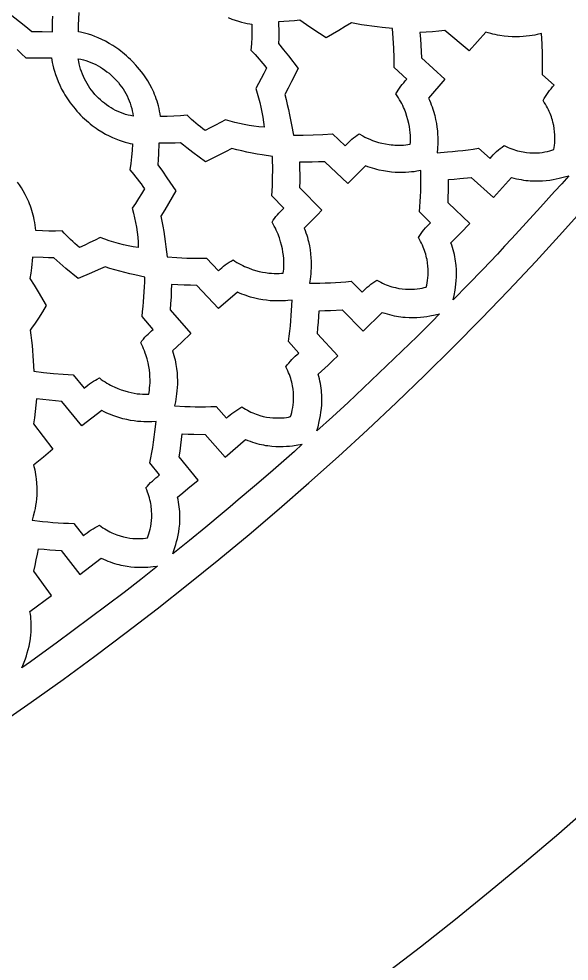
# Model space of a CAD drawing. Extents: x -550 to 550, y -550 to 550.
# Drawn here: x 277 to 360.5, y -436.1 to -293.1 of the extents above; entities that cross this region are included whole.
import ezdxf

# ---------------------------------------------------------------- set-up
doc = ezdxf.new("R2010")
doc.units = 0
doc.layers.add('LAYER_1', color=18, linetype='CONTINUOUS')
doc.layers.add('LAYER_10', color=4, linetype='CONTINUOUS')

msp = doc.modelspace()

# ---------------------------------------------------------------- linework, layer by layer
at = {"layer": 'LAYER_1'}
msp.add_lwpolyline([(0, 550, 0.414214), (-550, 0, 0.414214), (0, -550, 0.414214), (550, 0, 0.414214)], format="xyb", close=True, dxfattribs=at)
for points in [[(275.25, -292.07), (277.13, -293.54), (278.07, -294.28), (278.99, -295.04), (279.78, -295.04), (280.56, -295.05), (282.14, -295.1), (282.15, -293.51), (282.17, -292.72)], [(308.79, -292.94), (309.34, -293.16), (309.86, -293.34), (310.36, -293.5), (310.83, -293.63), (311.28, -293.74), (311.69, -293.82), (312.07, -293.89), (312.41, -293.94), (312.4, -294.94), (312.38, -295.93), (312.33, -296.92), (312.25, -297.91), (312.57, -298.23), (312.88, -298.56), (313.18, -298.9), (313.48, -299.23), (313.77, -299.58), (314.06, -299.93), (314.34, -300.28), (314.62, -300.64), (314.22, -301.41), (313.82, -302.18), (313.4, -302.95), (312.97, -303.71), (313.2, -304.41), (313.41, -305.11), (313.6, -305.83), (313.77, -306.55), (313.93, -307.29), (314.06, -308.03), (314.16, -308.8), (314.2, -309.18), (314.24, -309.58), (313.47, -309.51), (312.71, -309.43), (311.96, -309.31), (311.23, -309.18), (310.51, -309.02), (309.79, -308.84), (309.09, -308.64), (308.39, -308.43), (307.63, -308.86), (306.86, -309.28), (306.09, -309.69), (305.31, -310.09), (304.95, -309.82), (304.59, -309.54), (304.24, -309.26), (303.89, -308.97), (303.55, -308.68), (303.21, -308.38), (302.88, -308.07), (302.55, -307.76), (301.55, -307.84), (300.55, -307.9), (299.55, -307.93), (298.55, -307.94), (298.48, -307.53), (298.4, -307.13), (298.32, -306.73), (298.22, -306.35), (298.12, -305.98), (298.01, -305.62), (297.89, -305.27), (297.77, -304.93), (297.64, -304.6), (297.5, -304.27), (297.37, -303.96), (297.22, -303.66), (296.92, -303.09), (296.61, -302.56), (296.3, -302.06), (295.98, -301.61), (295.67, -301.19), (295.36, -300.8), (295.06, -300.45), (294.78, -300.14), (294.28, -299.61), (293.98, -299.32), (293.68, -299.03), (293.38, -298.76), (293.08, -298.5), (292.78, -298.26), (292.49, -298.02), (292.19, -297.8), (291.89, -297.59), (291.6, -297.39), (291.31, -297.2), (290.73, -296.85), (290.17, -296.54), (289.62, -296.26), (289.09, -296.02), (288.57, -295.81), (288.09, -295.63), (287.62, -295.48), (287.19, -295.35), (286.78, -295.24), (286.41, -295.15), (286.08, -295.08), (286.1, -294.11), (286.13, -293.14), (286.19, -292.17)], [(276.77, -297.81), (277.43, -298.42), (278.07, -299.06), (279.05, -299.03), (280.02, -299.03), (281, -299.04), (281.97, -299.06), (282.03, -299.39), (282.1, -299.77), (282.19, -300.18), (282.3, -300.62), (282.43, -301.08), (282.59, -301.58), (282.78, -302.1), (282.99, -302.64), (283.24, -303.2), (283.52, -303.78), (283.85, -304.37), (284.02, -304.67), (284.21, -304.97), (284.41, -305.27), (284.62, -305.58), (284.84, -305.89), (285.07, -306.19), (285.31, -306.5), (285.57, -306.81), (285.84, -307.12), (286.12, -307.43), (286.41, -307.74), (286.7, -308.03), (286.99, -308.31), (287.29, -308.58), (287.58, -308.83), (287.87, -309.07), (288.17, -309.3), (288.46, -309.52), (288.75, -309.73), (289.04, -309.92), (289.61, -310.28), (290.17, -310.61), (290.72, -310.89), (291.25, -311.14), (291.76, -311.35), (292.25, -311.54), (292.71, -311.7), (293.15, -311.83), (293.56, -311.94), (293.93, -312.03), (294.27, -312.1), (294.21, -313.09), (294.13, -314.08), (294.02, -315.07), (293.89, -316.06), (294.18, -316.4), (294.47, -316.75), (294.76, -317.1), (295.03, -317.46), (295.3, -317.82), (295.57, -318.18), (295.83, -318.55), (296.08, -318.92), (295.64, -319.67), (295.19, -320.41), (294.72, -321.15), (294.25, -321.88), (294.43, -322.59), (294.6, -323.31), (294.75, -324.03), (294.88, -324.76), (294.98, -325.51), (295.07, -326.26), (295.13, -327.03), (295.15, -327.42), (295.16, -327.81), (294.39, -327.7), (293.64, -327.57), (292.9, -327.41), (292.17, -327.22), (291.46, -327.02), (290.76, -326.8), (290.07, -326.56), (289.38, -326.31), (288.61, -326.71), (287.82, -327.09), (287.03, -327.45), (286.23, -327.8), (285.88, -327.51), (285.54, -327.21), (285.21, -326.91), (284.88, -326.6), (284.55, -326.29), (284.23, -325.97), (283.92, -325.64), (283.61, -325.31), (282.61, -325.33), (281.6, -325.33), (280.6, -325.3), (279.6, -325.25), (279.56, -324.83), (279.51, -324.43), (279.44, -324.03), (279.37, -323.64), (279.29, -323.26), (279.2, -322.9), (279.11, -322.54), (279, -322.19), (278.9, -321.85), (278.78, -321.53), (278.66, -321.21), (278.53, -320.9), (278.27, -320.31), (277.99, -319.76), (277.71, -319.25), (277.42, -318.77), (277.13, -318.34), (276.85, -317.93)]]:
    msp.add_lwpolyline(points, dxfattribs=at)
for points in [[(336.43, -312.17), (336.45, -311.88), (336.46, -311.55), (336.46, -311.19), (336.44, -310.81), (336.41, -310.39), (336.36, -309.95), (336.29, -309.48), (336.2, -308.99), (336.08, -308.48), (335.93, -307.96), (335.75, -307.41), (335.53, -306.86), (335.41, -306.57), (335.28, -306.29), (335.14, -306), (334.98, -305.71), (334.82, -305.42), (334.65, -305.12), (334.46, -304.83), (334.26, -304.53), (334.43, -304.23), (334.61, -303.93), (334.8, -303.64), (335, -303.36), (335.22, -303.08), (335.44, -302.82), (335.68, -302.56), (335.93, -302.31), (333.99, -300.53), (333.97, -299.05), (333.92, -297.56), (333.85, -296.08), (333.74, -294.6), (332.18, -294.44), (331.39, -294.35), (330.61, -294.25), (329.83, -294.14), (329.05, -294.02), (328.27, -293.88), (327.5, -293.73), (326.55, -294.31), (325.59, -294.88), (323.66, -296), (321.65, -294.7), (320.66, -294.03), (320.16, -293.69), (319.67, -293.35), (318.86, -293.43), (318.05, -293.5), (316.42, -293.6), (316.46, -295.25), (316.47, -296.07), (316.45, -296.89), (317.21, -297.82), (317.94, -298.76), (319.4, -300.67), (318.4, -302.66), (317.9, -303.65), (317.37, -304.63), (317.58, -305.39), (317.77, -306.15), (317.95, -306.91), (318.11, -307.68), (318.27, -308.45), (318.41, -309.22), (318.69, -310.76), (320.18, -310.77), (321.67, -310.74), (323.16, -310.68), (324.65, -310.6), (326.57, -312.4), (326.8, -312.14), (327.04, -311.88), (327.3, -311.64), (327.56, -311.41), (327.83, -311.19), (328.11, -310.98), (328.39, -310.78), (328.69, -310.6), (329.22, -310.9), (329.54, -311.06), (329.89, -311.23), (330.28, -311.4), (330.69, -311.57), (331.14, -311.72), (331.61, -311.87), (332.12, -312), (332.65, -312.12), (333.22, -312.2), (333.51, -312.24), (333.81, -312.27), (334.11, -312.29), (334.42, -312.3), (334.74, -312.3), (335.07, -312.29), (335.4, -312.28), (335.74, -312.25), (336.08, -312.22)], [(358.22, -312.97), (358.27, -312.66), (358.32, -312.33), (358.36, -311.96), (358.38, -311.57), (358.38, -311.16), (358.37, -310.72), (358.34, -310.27), (358.28, -309.79), (358.19, -309.3), (358.08, -308.79), (358.01, -308.53), (357.93, -308.27), (357.84, -308.01), (357.74, -307.74), (357.64, -307.47), (357.52, -307.2), (357.39, -306.92), (357.26, -306.65), (357.11, -306.37), (356.95, -306.1), (356.77, -305.82), (356.59, -305.54), (356.76, -305.22), (356.95, -304.91), (357.14, -304.61), (357.35, -304.31), (357.57, -304.02), (357.79, -303.74), (358.03, -303.47), (358.27, -303.2), (356.48, -301.65), (356.5, -300.86), (356.51, -300.08), (356.51, -299.3), (356.49, -298.51), (356.43, -296.95), (356.35, -295.38), (355.71, -295.52), (355.34, -295.59), (354.94, -295.66), (354.51, -295.72), (354.04, -295.78), (353.55, -295.82), (353.02, -295.85), (352.47, -295.86), (351.89, -295.85), (351.29, -295.81), (350.66, -295.75), (350.01, -295.66), (349.67, -295.6), (349.33, -295.53), (348.98, -295.45), (348.63, -295.36), (348.27, -295.26), (347.91, -295.16), (345.37, -298), (341.69, -294.9), (340.74, -295), (339.79, -295.08), (338.84, -295.15), (337.88, -295.2), (337.97, -296.16), (338.04, -297.12), (338.09, -298.08), (338.13, -299.04), (341.69, -302.27), (339.19, -305.15), (339.34, -305.49), (339.49, -305.83), (339.62, -306.17), (339.74, -306.5), (339.86, -306.82), (339.96, -307.15), (340.14, -307.78), (340.28, -308.39), (340.4, -308.99), (340.48, -309.56), (340.54, -310.1), (340.58, -310.62), (340.6, -311.12), (340.61, -311.58), (340.6, -312.02), (340.56, -312.8), (340.51, -313.45), (342.08, -313.33), (342.86, -313.26), (343.65, -313.18), (344.43, -313.1), (345.21, -313), (345.99, -312.89), (346.77, -312.77), (348.55, -314.33), (348.78, -314.06), (349.02, -313.79), (349.27, -313.53), (349.53, -313.28), (349.8, -313.03), (350.08, -312.8), (350.37, -312.58), (350.66, -312.37), (350.96, -312.51), (351.26, -312.65), (351.55, -312.77), (351.84, -312.88), (352.14, -312.98), (352.42, -313.07), (352.71, -313.15), (352.99, -313.22), (353.26, -313.28), (353.54, -313.33), (354.07, -313.41), (354.59, -313.45), (355.09, -313.47), (355.57, -313.46), (356.02, -313.44), (356.46, -313.39), (356.87, -313.33), (357.25, -313.25), (357.6, -313.16), (357.93, -313.07)], [(288.84, -304.88), (288.57, -304.59), (288.31, -304.28), (288.06, -303.97), (287.83, -303.64), (287.6, -303.31), (287.39, -302.96), (287.19, -302.61), (287, -302.25), (286.83, -301.88), (286.67, -301.51), (286.53, -301.13), (286.4, -300.75), (286.29, -300.37), (286.19, -299.98), (286.12, -299.59), (286.06, -299.2), (286.45, -299.27), (286.83, -299.36), (287.22, -299.47), (287.59, -299.6), (287.97, -299.74), (288.34, -299.9), (288.7, -300.07), (289.06, -300.26), (289.41, -300.46), (289.75, -300.68), (290.08, -300.91), (290.41, -301.15), (290.72, -301.4), (291.02, -301.66), (291.32, -301.93), (291.59, -302.21), (291.86, -302.5), (292.13, -302.8), (292.38, -303.12), (292.62, -303.44), (292.84, -303.77), (293.06, -304.12), (293.26, -304.47), (293.45, -304.83), (293.62, -305.2), (293.78, -305.57), (293.92, -305.95), (294.05, -306.33), (294.16, -306.72), (294.25, -307.11), (294.32, -307.5), (294.37, -307.89), (293.99, -307.82), (293.6, -307.74), (293.22, -307.63), (292.84, -307.51), (292.46, -307.36), (292.09, -307.21), (291.72, -307.03), (291.37, -306.84), (291.02, -306.64), (290.67, -306.42), (290.34, -306.19), (290.02, -305.95), (289.71, -305.7), (289.4, -305.44), (289.12, -305.16)], [(317.16, -331.72), (317.19, -331.43), (317.22, -331.11), (317.24, -330.75), (317.24, -330.36), (317.24, -329.95), (317.22, -329.5), (317.18, -329.03), (317.11, -328.54), (317.02, -328.03), (316.91, -327.49), (316.76, -326.94), (316.58, -326.37), (316.47, -326.08), (316.36, -325.79), (316.23, -325.49), (316.1, -325.2), (315.96, -324.89), (315.8, -324.59), (315.63, -324.29), (315.45, -323.98), (315.64, -323.69), (315.84, -323.4), (316.05, -323.12), (316.27, -322.85), (316.5, -322.59), (316.74, -322.34), (316.99, -322.1), (317.25, -321.87), (315.42, -319.97), (315.46, -319.23), (315.5, -318.49), (315.52, -317.74), (315.54, -317), (315.55, -316.26), (315.55, -315.51), (315.54, -314.77), (315.52, -314.03), (313.97, -313.78), (313.19, -313.65), (312.42, -313.5), (311.65, -313.35), (310.88, -313.18), (310.12, -312.99), (309.36, -312.79), (308.37, -313.32), (307.38, -313.83), (305.38, -314.83), (303.45, -313.41), (302.5, -312.68), (302.02, -312.31), (301.56, -311.94), (300.74, -311.97), (299.93, -311.99), (298.29, -311.99), (298.23, -313.63), (298.18, -314.45), (298.11, -315.27), (298.82, -316.25), (299.5, -317.23), (300.84, -319.23), (300.3, -320.2), (299.75, -321.17), (299.18, -322.13), (298.59, -323.07), (298.75, -323.84), (298.9, -324.61), (299.03, -325.38), (299.15, -326.15), (299.25, -326.93), (299.35, -327.71), (299.53, -329.26), (301.02, -329.36), (302.51, -329.42), (304.01, -329.46), (305.5, -329.46), (307.31, -331.38), (307.56, -331.13), (307.82, -330.89), (308.08, -330.67), (308.36, -330.45), (308.64, -330.25), (308.93, -330.06), (309.23, -329.88), (309.54, -329.71), (309.83, -329.9), (310.13, -330.08), (310.42, -330.25), (310.71, -330.41), (311.01, -330.55), (311.29, -330.69), (311.58, -330.82), (311.86, -330.93), (312.42, -331.14), (312.96, -331.31), (313.49, -331.45), (314, -331.55), (314.48, -331.64), (314.95, -331.7), (315.39, -331.74), (315.8, -331.76), (316.19, -331.76), (316.55, -331.76), (316.87, -331.74)], [(338.85, -333.82), (338.93, -333.52), (338.99, -333.19), (339.05, -332.83), (339.1, -332.44), (339.13, -332.03), (339.14, -331.59), (339.14, -331.13), (339.11, -330.66), (339.05, -330.16), (338.97, -329.65), (338.91, -329.39), (338.85, -329.12), (338.78, -328.85), (338.7, -328.58), (338.61, -328.3), (338.51, -328.03), (338.4, -327.75), (338.28, -327.46), (338.14, -327.18), (338, -326.89), (337.85, -326.61), (337.68, -326.32), (337.87, -326.01), (338.08, -325.71), (338.29, -325.42), (338.51, -325.14), (338.75, -324.86), (338.99, -324.6), (339.24, -324.34), (339.5, -324.09), (337.81, -322.43), (337.88, -321.65), (337.94, -320.87), (337.98, -320.08), (338.01, -319.3), (338.04, -318.51), (338.05, -317.73), (338.05, -316.94), (338.04, -316.16), (337.4, -316.26), (337.03, -316.32), (336.62, -316.36), (336.19, -316.4), (335.72, -316.43), (335.22, -316.44), (334.7, -316.44), (334.15, -316.42), (333.57, -316.37), (332.97, -316.3), (332.35, -316.2), (331.7, -316.07), (331.37, -315.99), (331.03, -315.9), (330.69, -315.8), (330.35, -315.69), (330, -315.57), (329.64, -315.44), (326.93, -318.12), (323.44, -314.81), (322.48, -314.84), (321.53, -314.86), (320.57, -314.87), (319.62, -314.87), (319.64, -315.84), (319.65, -316.8), (319.65, -317.76), (319.64, -318.73), (323.01, -322.16), (322.35, -322.85), (321.68, -323.54), (320.34, -324.89), (320.47, -325.24), (320.6, -325.59), (320.71, -325.93), (320.81, -326.27), (320.9, -326.6), (320.99, -326.93), (321.13, -327.57), (321.23, -328.19), (321.31, -328.79), (321.36, -329.37), (321.39, -329.91), (321.4, -330.44), (321.39, -330.93), (321.36, -331.39), (321.33, -331.83), (321.24, -332.61), (321.15, -333.25), (322.73, -333.22), (323.52, -333.2), (324.3, -333.17), (325.09, -333.14), (325.88, -333.09), (326.66, -333.03), (327.45, -332.95), (329.13, -334.62), (329.38, -334.36), (329.64, -334.11), (329.91, -333.86), (330.18, -333.63), (330.47, -333.4), (330.76, -333.19), (331.06, -332.98), (331.36, -332.79), (331.65, -332.95), (331.94, -333.1), (332.23, -333.24), (332.51, -333.37), (332.79, -333.49), (333.07, -333.59), (333.35, -333.69), (333.63, -333.77), (333.9, -333.85), (334.17, -333.91), (334.7, -334.02), (335.21, -334.1), (335.7, -334.14), (336.18, -334.16), (336.64, -334.16), (337.07, -334.14), (337.48, -334.1), (337.87, -334.04), (338.22, -333.98), (338.55, -333.9)], [(342.96, -335.75), (343.08, -335.09), (343.22, -334.29), (343.29, -333.85), (343.35, -333.37), (343.4, -332.85), (343.43, -332.32), (343.44, -331.75), (343.42, -331.15), (343.38, -330.53), (343.35, -330.22), (343.31, -329.89), (343.26, -329.56), (343.2, -329.23), (343.12, -328.88), (343.04, -328.54), (342.95, -328.19), (342.85, -327.83), (342.73, -327.47), (342.6, -327.1), (344.03, -325.66), (345.46, -324.2), (342.17, -321.03), (342.19, -320.15), (342.21, -319.28), (342.22, -318.41), (342.22, -317.53), (343.08, -317.46), (343.94, -317.38), (345.66, -317.19), (349.07, -320.24), (351.78, -317.2), (352.16, -317.3), (352.53, -317.39), (352.9, -317.47), (353.25, -317.53), (353.61, -317.59), (353.95, -317.64), (354.3, -317.68), (354.63, -317.7), (354.96, -317.72), (355.28, -317.73), (355.9, -317.73), (356.5, -317.71), (357.07, -317.66), (357.61, -317.59), (358.11, -317.51), (358.59, -317.41), (359.04, -317.32), (359.83, -317.12), (360.47, -316.94), (359.41, -318.14), (358.34, -319.34), (356.18, -321.72), (354.01, -324.09), (351.84, -326.46), (350.75, -327.64), (349.65, -328.82), (348.55, -329.98), (347.43, -331.14), (345.2, -333.45)], [(296.75, -350.09), (296.8, -349.8), (296.84, -349.48), (296.88, -349.13), (296.92, -348.74), (296.94, -348.33), (296.94, -347.88), (296.93, -347.41), (296.9, -346.92), (296.84, -346.4), (296.76, -345.86), (296.64, -345.3), (296.49, -344.72), (296.41, -344.43), (296.31, -344.13), (296.21, -343.83), (296.09, -343.52), (295.96, -343.21), (295.83, -342.9), (295.68, -342.59), (295.52, -342.27), (295.72, -341.99), (295.94, -341.71), (296.16, -341.45), (296.4, -341.19), (296.65, -340.95), (296.9, -340.71), (297.17, -340.49), (297.44, -340.28), (295.73, -338.27), (295.82, -337.53), (295.89, -336.79), (295.96, -336.05), (296.02, -335.3), (296.07, -334.56), (296.11, -333.81), (296.14, -333.07), (296.17, -332.32), (294.64, -331.99), (293.87, -331.81), (293.11, -331.63), (292.35, -331.43), (291.6, -331.22), (290.85, -330.99), (290.11, -330.75), (289.09, -331.21), (288.06, -331.66), (286.01, -332.53), (284.17, -330.99), (283.26, -330.21), (282.81, -329.82), (282.36, -329.41), (281.55, -329.4), (280.73, -329.36), (279.1, -329.27), (278.93, -330.9), (278.83, -331.72), (278.72, -332.53), (279.36, -333.54), (279.98, -334.57), (281.2, -336.64), (280.6, -337.58), (280, -338.52), (279.39, -339.45), (279.07, -339.91), (278.74, -340.36), (278.86, -341.13), (278.96, -341.91), (279.04, -342.69), (279.11, -343.47), (279.17, -344.25), (279.22, -345.03), (279.3, -346.59), (280.79, -346.77), (282.27, -346.93), (283.77, -347.06), (285.26, -347.16), (286.96, -349.17), (287.21, -348.94), (287.48, -348.72), (287.76, -348.51), (288.05, -348.31), (288.34, -348.12), (288.64, -347.94), (288.94, -347.78), (289.25, -347.62), (289.54, -347.83), (289.82, -348.03), (290.11, -348.21), (290.39, -348.39), (290.67, -348.55), (290.95, -348.7), (291.23, -348.85), (291.5, -348.98), (292.05, -349.22), (292.58, -349.42), (293.1, -349.59), (293.6, -349.73), (294.08, -349.84), (294.54, -349.93), (294.98, -350), (295.39, -350.04), (295.78, -350.07), (296.13, -350.09), (296.46, -350.09)], [(318.28, -353.48), (318.37, -353.19), (318.45, -352.86), (318.53, -352.5), (318.6, -352.12), (318.66, -351.71), (318.7, -351.28), (318.72, -350.82), (318.72, -350.34), (318.7, -349.84), (318.64, -349.33), (318.61, -349.06), (318.56, -348.79), (318.5, -348.52), (318.44, -348.25), (318.37, -347.97), (318.29, -347.68), (318.19, -347.4), (318.09, -347.11), (317.97, -346.82), (317.85, -346.52), (317.71, -346.23), (317.56, -345.93), (317.77, -345.64), (318, -345.35), (318.23, -345.08), (318.47, -344.81), (318.72, -344.55), (318.98, -344.3), (319.25, -344.06), (319.52, -343.83), (317.93, -342.07), (318.05, -341.29), (318.15, -340.51), (318.24, -339.73), (318.31, -338.94), (318.38, -338.16), (318.43, -337.37), (318.52, -335.8), (317.87, -335.86), (317.5, -335.89), (317.09, -335.92), (316.65, -335.93), (316.19, -335.93), (315.69, -335.92), (315.17, -335.89), (314.62, -335.83), (314.05, -335.76), (313.46, -335.65), (312.84, -335.51), (312.21, -335.34), (311.88, -335.24), (311.55, -335.13), (311.22, -335.02), (310.88, -334.89), (310.54, -334.75), (310.19, -334.6), (307.32, -337.1), (304.03, -333.58), (303.08, -333.56), (302.12, -333.52), (301.16, -333.48), (300.21, -333.42), (300.17, -334.38), (300.13, -335.34), (300.07, -336.3), (299.99, -337.26), (303.15, -340.89), (301.76, -342.2), (301.05, -342.84), (300.34, -343.48), (300.46, -343.84), (300.56, -344.19), (300.65, -344.54), (300.73, -344.88), (300.8, -345.22), (300.87, -345.55), (300.97, -346.2), (301.04, -346.82), (301.08, -347.42), (301.09, -348), (301.09, -348.55), (301.06, -349.07), (301.02, -349.56), (300.97, -350.02), (300.91, -350.45), (300.78, -351.22), (300.64, -351.86), (302.22, -351.93), (303.01, -351.96), (303.8, -351.98), (304.59, -351.99), (305.38, -351.99), (306.17, -351.97), (306.96, -351.95), (308.54, -353.71), (308.81, -353.47), (309.08, -353.23), (309.36, -353.01), (309.65, -352.79), (309.95, -352.59), (310.25, -352.39), (310.56, -352.2), (310.87, -352.02), (311.15, -352.2), (311.43, -352.36), (311.71, -352.52), (311.98, -352.66), (312.26, -352.79), (312.53, -352.91), (312.8, -353.03), (313.07, -353.13), (313.34, -353.22), (313.6, -353.3), (314.12, -353.44), (314.63, -353.54), (315.12, -353.62), (315.59, -353.66), (316.05, -353.69), (316.48, -353.69), (316.89, -353.67), (317.28, -353.64), (317.64, -353.6), (317.97, -353.54)], [(322.26, -355.66), (322.43, -355.01), (322.62, -354.22), (322.71, -353.78), (322.8, -353.3), (322.88, -352.8), (322.94, -352.26), (322.99, -351.7), (323.01, -351.1), (323, -350.48), (322.99, -350.16), (322.97, -349.84), (322.94, -349.51), (322.9, -349.17), (322.85, -348.82), (322.79, -348.47), (322.72, -348.12), (322.64, -347.76), (322.54, -347.39), (322.44, -347.02), (323.95, -345.65), (324.7, -344.97), (325.44, -344.27), (322.34, -340.9), (322.42, -340.03), (322.49, -339.16), (322.55, -338.29), (322.61, -337.42), (323.47, -337.4), (324.34, -337.37), (326.07, -337.29), (329.29, -340.54), (332.19, -337.67), (332.56, -337.8), (332.92, -337.91), (333.28, -338.01), (333.63, -338.1), (333.98, -338.17), (334.33, -338.24), (334.66, -338.3), (334.99, -338.35), (335.32, -338.38), (335.64, -338.41), (336.26, -338.45), (336.86, -338.46), (337.42, -338.44), (337.96, -338.4), (338.48, -338.35), (338.96, -338.28), (339.41, -338.21), (340.2, -338.05), (340.86, -337.91), (339.74, -339.06), (338.6, -340.2), (337.46, -341.33), (336.3, -342.45), (333.99, -344.68), (331.68, -346.91), (330.52, -348.02), (329.35, -349.13), (327, -351.32), (324.64, -353.49)], [(296.56, -371.88), (296.67, -371.59), (296.78, -371.27), (296.88, -370.92), (296.97, -370.54), (297.06, -370.14), (297.12, -369.71), (297.17, -369.25), (297.2, -368.78), (297.21, -368.28), (297.18, -367.76), (297.16, -367.49), (297.13, -367.22), (297.09, -366.95), (297.05, -366.67), (296.99, -366.39), (296.93, -366.1), (296.85, -365.81), (296.77, -365.52), (296.67, -365.22), (296.56, -364.92), (296.44, -364.61), (296.31, -364.31), (296.54, -364.03), (296.78, -363.76), (297.03, -363.5), (297.29, -363.25), (297.55, -363), (297.83, -362.77), (298.11, -362.55), (298.4, -362.33), (296.92, -360.48), (297.08, -359.71), (297.23, -358.93), (297.36, -358.15), (297.48, -357.37), (297.58, -356.59), (297.68, -355.8), (297.86, -354.23), (297.21, -354.26), (296.84, -354.27), (296.43, -354.27), (295.99, -354.26), (295.53, -354.24), (295.04, -354.2), (294.52, -354.13), (293.98, -354.05), (293.41, -353.94), (292.82, -353.8), (292.22, -353.63), (291.91, -353.53), (291.6, -353.42), (291.28, -353.3), (290.96, -353.18), (290.63, -353.04), (290.3, -352.89), (289.97, -352.73), (289.64, -352.56), (286.61, -354.88), (283.54, -351.17), (282.59, -351.09), (281.63, -350.99), (280.68, -350.89), (279.73, -350.77), (279.63, -351.73), (279.53, -352.68), (279.41, -353.64), (279.28, -354.59), (282.21, -358.4), (280.75, -359.63), (280.02, -360.24), (279.28, -360.84), (279.37, -361.2), (279.45, -361.56), (279.52, -361.91), (279.58, -362.26), (279.63, -362.6), (279.67, -362.94), (279.73, -363.59), (279.76, -364.22), (279.77, -364.82), (279.75, -365.39), (279.71, -365.94), (279.65, -366.45), (279.58, -366.94), (279.5, -367.4), (279.42, -367.83), (279.23, -368.58), (279.07, -369.21), (280.64, -369.38), (281.43, -369.45), (282.21, -369.52), (283, -369.58), (283.79, -369.63), (284.58, -369.67), (285.37, -369.69), (286.85, -371.55), (287.12, -371.32), (287.41, -371.1), (287.7, -370.88), (288, -370.68), (288.3, -370.49), (288.61, -370.3), (288.93, -370.13), (289.25, -369.97), (289.52, -370.16), (289.79, -370.34), (290.06, -370.52), (290.32, -370.67), (290.59, -370.82), (290.86, -370.96), (291.12, -371.09), (291.39, -371.2), (291.65, -371.31), (291.91, -371.41), (292.42, -371.58), (292.92, -371.71), (293.4, -371.82), (293.87, -371.9), (294.32, -371.95), (294.76, -371.98), (295.17, -371.99), (295.56, -371.98), (295.92, -371.96), (296.26, -371.92)], [(300.41, -374.29), (300.62, -373.66), (300.86, -372.88), (300.98, -372.45), (301.09, -371.98), (301.2, -371.48), (301.3, -370.95), (301.38, -370.39), (301.44, -369.8), (301.47, -369.18), (301.48, -368.86), (301.48, -368.54), (301.47, -368.2), (301.45, -367.86), (301.42, -367.52), (301.38, -367.16), (301.33, -366.81), (301.27, -366.44), (301.2, -366.07), (301.12, -365.69), (301.91, -365.06), (302.7, -364.41), (304.26, -363.1), (301.37, -359.56), (301.5, -358.7), (301.62, -357.83), (301.74, -356.97), (301.84, -356.1), (302.71, -356.14), (303.58, -356.16), (305.32, -356.18), (308.34, -359.62), (311.41, -356.94), (311.77, -357.09), (312.13, -357.22), (312.48, -357.34), (312.82, -357.45), (313.17, -357.55), (313.5, -357.64), (313.83, -357.71), (314.16, -357.78), (314.48, -357.84), (314.8, -357.88), (315.42, -357.95), (316.01, -358), (316.58, -358.01), (317.12, -358), (317.63, -357.98), (318.11, -357.94), (318.57, -357.89), (319.37, -357.78), (320.03, -357.68), (318.84, -358.76), (317.64, -359.83), (316.43, -360.89), (315.22, -361.94), (312.78, -364.03), (310.33, -366.12), (309.11, -367.16), (307.88, -368.19), (305.4, -370.24), (302.92, -372.28)], [(277.49, -391.59), (277.74, -390.97), (278.03, -390.21), (278.17, -389.78), (278.32, -389.32), (278.46, -388.83), (278.59, -388.31), (278.7, -387.75), (278.8, -387.17), (278.87, -386.56), (278.89, -386.24), (278.91, -385.91), (278.92, -385.58), (278.92, -385.24), (278.91, -384.89), (278.9, -384.54), (278.87, -384.18), (278.83, -383.81), (278.78, -383.44), (278.71, -383.05), (282, -380.64), (279.32, -376.93), (279.5, -376.08), (279.68, -375.23), (279.85, -374.37), (280.01, -373.52), (280.87, -373.6), (281.74, -373.68), (283.47, -373.81), (286.28, -377.42), (289.52, -374.94), (289.87, -375.11), (290.21, -375.26), (290.55, -375.4), (290.89, -375.53), (291.23, -375.65), (291.56, -375.76), (291.89, -375.85), (292.21, -375.94), (292.52, -376.01), (292.84, -376.08), (293.45, -376.18), (294.04, -376.26), (294.6, -376.3), (295.14, -376.33), (295.65, -376.33), (296.14, -376.32), (296.59, -376.3), (297.4, -376.24), (298.06, -376.18), (296.81, -377.18), (295.54, -378.17), (293, -380.14), (290.45, -382.08), (287.88, -384.02), (285.3, -385.94), (282.72, -387.85), (280.11, -389.73), (278.81, -390.67)]]:
    msp.add_lwpolyline(points, close=True, dxfattribs=at)
at = {"layer": 'LAYER_10'}
for points in [[(-485, 0, 0.414214), (0, -485, 0.414214), (485, 0, 0.414214), (0, 485, 0.414214)], [(355, 0, 0.414214), (0, 355, 0.414214), (-355, 0, 0.414214), (0, -355, 0.414214)]]:
    msp.add_lwpolyline(points, format="xyb", close=True, dxfattribs=at)

doc.saveas('drawing.dxf')
